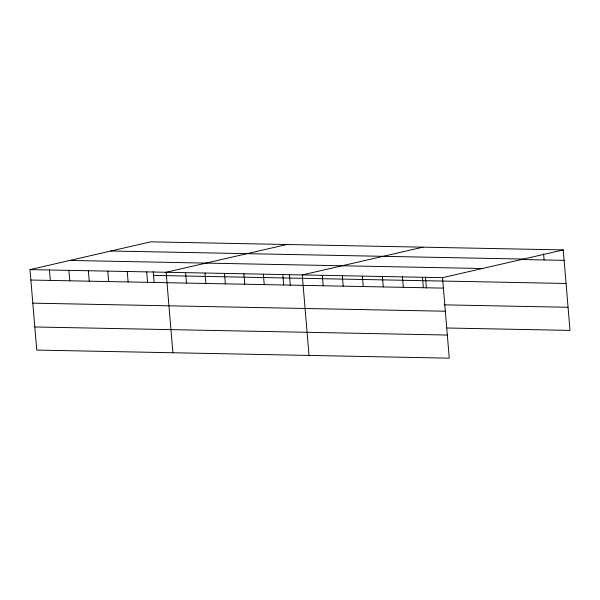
<?xml version="1.0" encoding="UTF-8"?>
<svg xmlns="http://www.w3.org/2000/svg" width="600" height="600" viewBox="0 0 600 600"><rect width="100%" height="100%" fill="white"/><g stroke="black" fill="none" stroke-linecap="round" stroke-linejoin="round"><path stroke-width="0.9" d="M563.243 249.915L442.515 277.673L449.272 358.163L36.758 350.085L30 269.603L150.727 241.837L563.243 249.915L570 330.397L447.053 327.998M286.86 244.507L166.125 272.265L172.89 352.748M422.985 247.17L302.257 274.928L309.015 355.418M110.887 251.002L523.403 259.072M520.403 259.5L564.12 260.355M69.84 260.438L482.355 268.515M30 269.603L442.515 277.673M153.547 275.392L566.062 283.47M30.878 280.043L443.385 288.112M444.195 304.86L568.058 307.282M32.82 303.157L445.327 311.228M34.815 326.97L447.33 335.048M543.57 253.875L544.08 259.965M425.498 277.028L426.42 288.053M422.475 277.282L423.353 287.722M402.442 276.892L403.312 287.332M382.403 276.495L383.28 286.935M362.37 276.105L363.24 286.545M342.33 275.715L343.207 286.155M322.29 275.317L323.168 285.765M289.365 274.365L290.295 285.39M282.81 274.545L283.688 284.985M263.362 274.17L264.24 284.61M243.915 273.788L244.792 284.228M224.468 273.405L225.345 283.845M205.02 273.022L205.897 283.462M185.572 272.647L186.45 283.087M153.24 271.695L154.163 282.72M146.685 271.882L147.555 282.322M127.238 271.5L128.115 281.94M107.79 271.125L108.667 281.565M88.343 270.743L89.22 281.183M68.895 270.36L69.773 280.8M49.448 269.978L50.325 280.418"/></g></svg>
